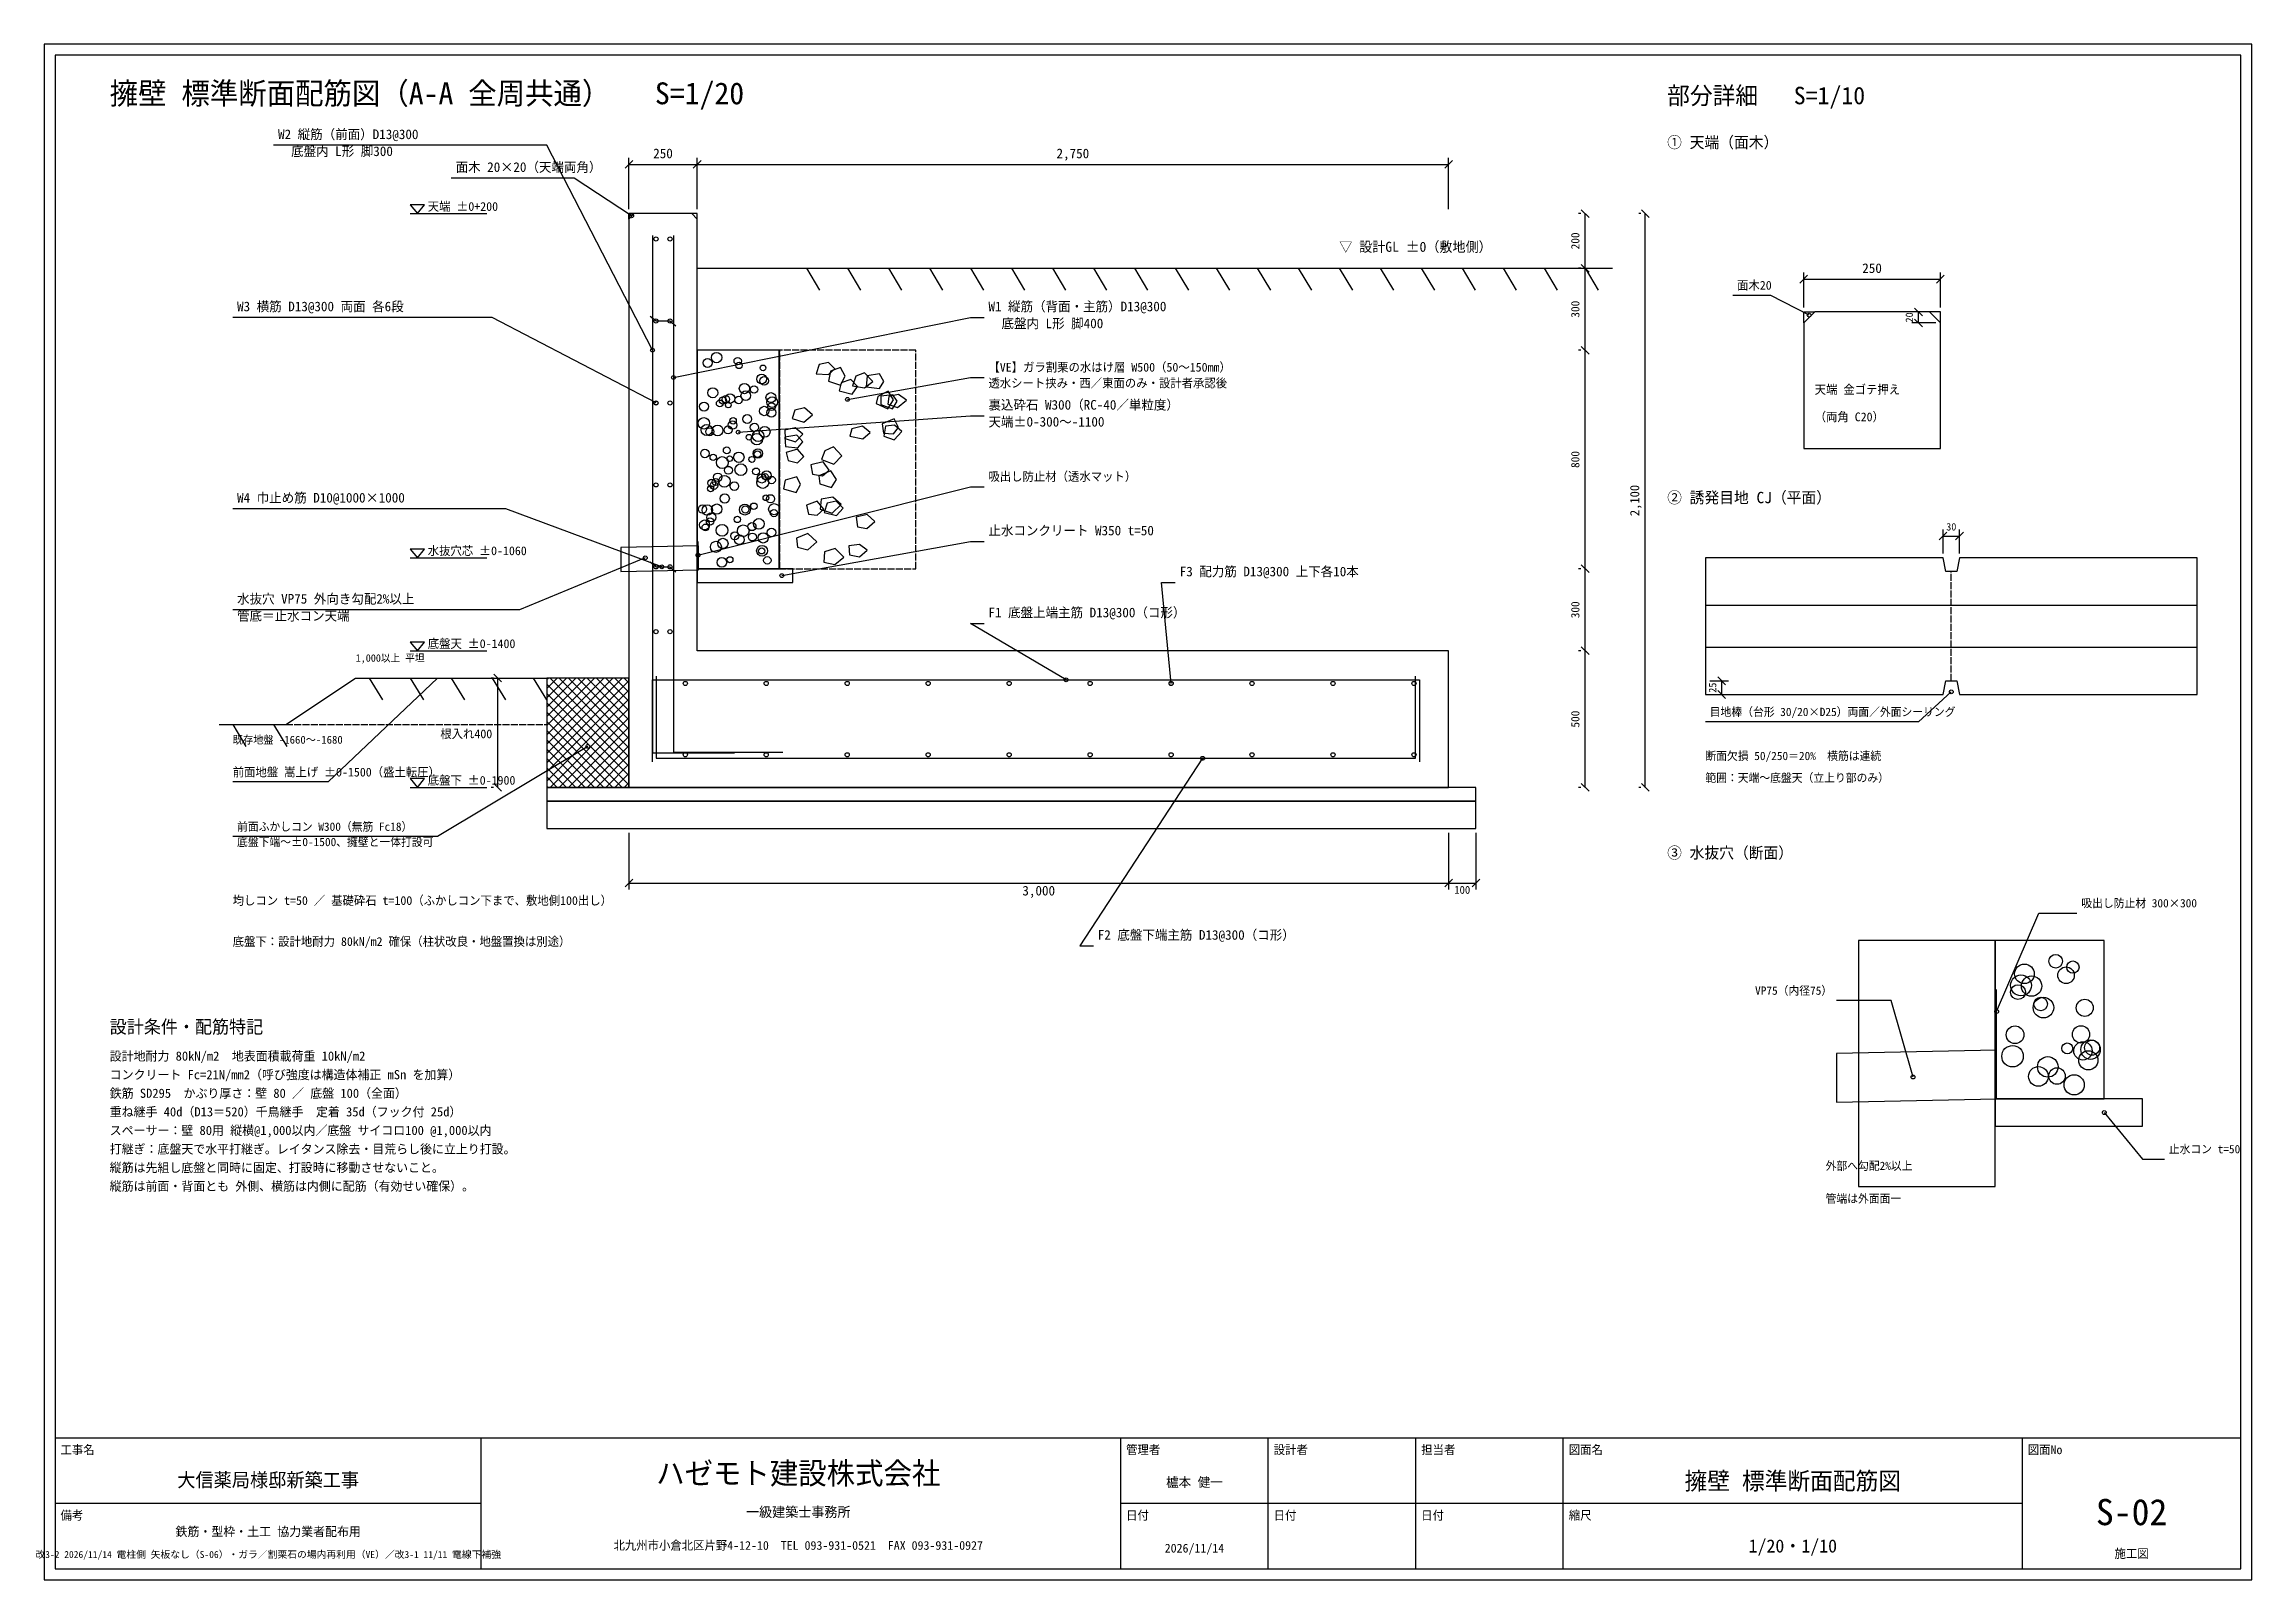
# Model space of a CAD drawing. Extents: x 160 to 8240, y 160 to 5780.
import ezdxf
from ezdxf.enums import TextEntityAlignment as Align

# ---------------------------------------------------------------- set-up
doc = ezdxf.new("R2010")
doc.units = 0
doc.header["$LTSCALE"] = 20
doc.linetypes.add('DASHED', pattern=[1.524, 1.27, -0.254])
for name, color, linetype in [('01_躯体', 7, 'Continuous'), ('02_鉄筋', 1, 'Continuous'), ('03_寸法', 5, 'Continuous'), ('04_文字', 7, 'Continuous'), ('05_目地', 30, 'Continuous'), ('06_水抜・排水', 5, 'Continuous'), ('07_補強', 6, 'Continuous'), ('08_地盤・参考', 8, 'Continuous'), ('09_図枠', 7, 'Continuous'), ('10_電柱・電線・仮設', 1, 'Continuous')]:
    doc.layers.add(name, color=color, linetype=linetype)

msp = doc.modelspace()

# ---------------------------------------------------------------- linework, layer by layer
at = {"layer": '01_躯体', "color": 7, "linetype": 'CONTINUOUS'}
for p, q in [((2550, 4960), (5900, 4960)), ((800, 3290), (1045, 3290))]:
    msp.add_line(p, q, dxfattribs=at)
at = {"layer": '01_躯体', "color": 7, "linetype": 'DASHED'}
msp.add_line((7140, 3450), (7140, 3850), dxfattribs=at)
at = {"layer": '01_躯体', "color": 7, "linetype": 'CONTINUOUS'}
for points in [[(2310, 5152), (2100, 5290), (1650, 5290)], [(6620, 4788), (6480, 4860), (6340, 4860)], [(2700, 4360), (3550, 4420), (3600, 4420)], [(2860, 3835), (3550, 3960), (3600, 3960)], [(1045, 3290), (1300, 3460), (2000, 3460)], [(7140, 3410), (7020, 3300), (6240, 3300)], [(7700, 1870), (7840, 1700), (7920, 1700)]]:
    msp.add_lwpolyline(points, dxfattribs=at)
for points in [[(2300, 3060), (5300, 3060), (5300, 3560), (2550, 3560), (2550, 5160), (2300, 5160)], [(2300, 5160), (2320, 5160), (2300, 5140)], [(2550, 5160), (2530, 5160), (2550, 5140)], [(6600, 4300), (7100, 4300), (7100, 4760), (7060, 4800), (6640, 4800), (6600, 4760)], [(2550, 3860), (2850, 3860), (2850, 4660), (2550, 4660)], [(3054.2, 4592.2), (3030.7, 4614.6), (2996.1, 4607.9), (2985.8, 4573.1), (3031.2, 4570.7)], [(3091.1, 4564.4), (3074.1, 4597), (3037.4, 4583.4), (3031.2, 4546.1), (3074.7, 4531.5)], [(3136.8, 4527.4), (3111.9, 4552.5), (3076.7, 4540.9), (3069.5, 4511.9), (3117.1, 4499.5)], [(3193.5, 4546), (3162.6, 4577.6), (3130.6, 4565.1), (3119.1, 4529.8), (3162.6, 4522.3)], [(3233.6, 4545.5), (3217.1, 4574.1), (3172, 4566.1), (3168.8, 4526.3), (3217, 4520.3)], [(2971.6, 4423.7), (2942.8, 4448.6), (2907.9, 4440.3), (2897.8, 4409.8), (2940.5, 4396.6)], [(3268.9, 4478.5), (3249.2, 4510.4), (3211.8, 4491.1), (3204.7, 4464.4), (3247.5, 4446)], [(3281.7, 4473.9), (3265.6, 4496.5), (3222.2, 4491.5), (3221.7, 4460.8), (3264.4, 4445.5)], [(3316.4, 4477.5), (3287, 4498.1), (3251.3, 4490), (3248.1, 4463.1), (3283, 4449.9)], [(2937.3, 4352.5), (2908.4, 4375.5), (2871.3, 4367.8), (2871.5, 4337.3), (2909.6, 4324.9)], [(3183.3, 4359.4), (3154.9, 4382.5), (3116.4, 4372.5), (3108.2, 4345.2), (3156.2, 4335.4)], [(3286.5, 4376.8), (3270.7, 4408.8), (3227, 4390.3), (3232.5, 4356.8), (3268.5, 4354.4)], [(3298.6, 4361.9), (3271.9, 4385.1), (3238.9, 4381.5), (3232.6, 4345.1), (3271.4, 4332)], [(2936.4, 4325.1), (2914.8, 4349.2), (2870.9, 4341.9), (2872.7, 4307.3), (2918.1, 4302.6)], [(2940.4, 4270.7), (2916.8, 4297.5), (2875.9, 4285.1), (2883, 4256.8), (2917.2, 4248.1)], [(3080, 4273.8), (3048.5, 4306.2), (3017.4, 4292.3), (3005.6, 4260.3), (3049.9, 4242.9)], [(3033.1, 4220.5), (3010.9, 4251), (2966.1, 4240.9), (2972.1, 4206.8), (3008.8, 4199.9)], [(3060.4, 4186.8), (3039.3, 4218.9), (2995.6, 4200), (2999.1, 4170.5), (3041.4, 4158)], [(2928.1, 4168), (2914.3, 4196.7), (2872.5, 4184.6), (2866, 4152.8), (2912.2, 4138.9)], [(3077, 4095.5), (3046.6, 4122.3), (3003.4, 4115.2), (3000.2, 4078.4), (3043.5, 4063.8)], [(3013.3, 4078.1), (2989.1, 4108.1), (2950, 4092.9), (2957.4, 4059.5), (2989.4, 4056.4)], [(3084.5, 4082), (3058.2, 4107), (3025.5, 4099.8), (3015.4, 4066.6), (3059.7, 4054.8)], [(3200, 4032.8), (3171.7, 4058.7), (3132, 4048.6), (3137, 4013.5), (3170.7, 4007.7)], [(2988.2, 3958.5), (2954.9, 3989.6), (2914, 3972.4), (2916.7, 3938.9), (2955.3, 3929.1)], [(3087.1, 3902.7), (3055, 3934.4), (3015.9, 3922), (3014, 3884.2), (3054.1, 3875.5)], [(3172.7, 3928.6), (3144.3, 3949.2), (3104.5, 3943.5), (3107.8, 3911.1), (3144, 3904.4)], [(6240, 3400), (7110, 3400), (7120, 3450), (7160, 3450), (7170, 3400), (8040, 3400), (8040, 3900), (7170, 3900), (7160, 3850), (7120, 3850), (7110, 3900), (6240, 3900)], [(2550, 3810), (2900, 3810), (2900, 3860), (2550, 3860)], [(2000, 3060), (2300, 3060), (2300, 3460), (2000, 3460)], [(2000, 3010), (5400, 3010), (5400, 3060), (2000, 3060)], [(2000, 2910), (5400, 2910), (5400, 3010), (2000, 3010)], [(6800, 1600), (7300, 1600), (7300, 2500), (6800, 2500)], [(7300, 1920), (7700, 1920), (7700, 2500), (7300, 2500)], [(7300, 1820), (7840, 1820), (7840, 1920), (7300, 1920)]]:
    msp.add_lwpolyline(points, close=True, dxfattribs=at)
at = {"layer": '01_躯体', "color": 7}
for centre, radius in [((2310, 5152), 7), ((6620, 4788), 7), ((2587.9, 4613.6), 16.5), ((2621.1, 4633), 19.1), ((2698.3, 4620.3), 13.4), ((2703.1, 4604.2), 11.7), ((2722.8, 4519.5), 18.7), ((2758.1, 4516.4), 13.4), ((2786.3, 4554.5), 17.9), ((2795.4, 4547.7), 15.7), ((2791.1, 4595.2), 10.3), ((2575.3, 4453.7), 16.5), ((2607.1, 4504.2), 18.2), ((2632.8, 4465.1), 12.5), ((2643.9, 4476), 13), ((2655, 4480.4), 13.6), ((2670.4, 4482.8), 17.3), ((2663.8, 4459.2), 10.3), ((2701.6, 4477.8), 13.5), ((2727.9, 4493.8), 17.6), ((2795.4, 4437.5), 17.2), ((2819.9, 4486.6), 18.1), ((2824.5, 4469.8), 19.5), ((2821.9, 4431.7), 16.5), ((2822.3, 4453.6), 14.1), ((2574.5, 4392.5), 21), ((2584.5, 4368), 20.2), ((2596, 4361.7), 14.6), ((2624.8, 4366.4), 19.7), ((2663, 4368.1), 14.6), ((2679.1, 4386), 15.5), ((2681.4, 4401.5), 11.9), ((2700, 4360), 7), ((2733.1, 4407.9), 16.3), ((2759.5, 4377.6), 15.2), ((2773, 4346.3), 21), ((2797, 4361), 19.7), ((2578.5, 4281.8), 15.5), ((2658.2, 4293.4), 12.4), ((2702.5, 4268.3), 19), ((2739.8, 4341.4), 10.4), ((2768.4, 4334.1), 21), ((2772.3, 4282.3), 17.3), ((2771, 4279.6), 11.8), ((2608.7, 4267.9), 11.7), ((2625.1, 4194.8), 15.6), ((2642, 4248.7), 21.8), ((2664.4, 4220.6), 14.4), ((2668.7, 4262.9), 10.2), ((2709.8, 4222.6), 21.5), ((2750.1, 4260.3), 10.9), ((2765.5, 4216.3), 12.5), ((2786.5, 4190.6), 16.6), ((2804.2, 4201), 17.1), ((2798.9, 4197.9), 11), ((2599.2, 4153.2), 11.1), ((2602.9, 4173.5), 14.1), ((2611.4, 4164.6), 13.8), ((2617.6, 4177.9), 12.8), ((2649.6, 4180.2), 21.3), ((2650.9, 4117.2), 16.9), ((2686, 4162.1), 15.7), ((2790.1, 4176), 21.7), ((2801.5, 4119.9), 10.3), ((2818.4, 4116.2), 15.1), ((2822.8, 4184.9), 13.5), ((2569.5, 4078.5), 15.1), ((2587.3, 4075), 19.2), ((2597, 4033.3), 13.4), ((2601.7, 4048), 16.7), ((2621.7, 4078.4), 19), ((2697, 4040.6), 11.6), ((2724.5, 4076.7), 20.1), ((2726.3, 4076.9), 13.2), ((2757.4, 4089.1), 11.6), ((2775.8, 4024.4), 19.6), ((2831.7, 4078.3), 20.2), ((2831, 4063.8), 13.1), ((2576.9, 4020.7), 18.1), ((2580.1, 4011.6), 12.3), ((2618.5, 3940.3), 20.3), ((2641.1, 4000.7), 21.6), ((2644.1, 3952.7), 18.9), ((2687.7, 3980.4), 14.8), ((2704.2, 3966.5), 17.5), ((2718.6, 3999.1), 21.4), ((2750.5, 4014.4), 14.8), ((2752.2, 3976.3), 14.5), ((2791.6, 3973.1), 18.8), ((2822.4, 3993), 15.8), ((2640.3, 3883.4), 17.7), ((2669.8, 3893.2), 11), ((2787.5, 3925.9), 19.9), ((2786.1, 3925.3), 11.1), ((2806.9, 3890.9), 13.6), ((2860, 3835), 7), ((7140, 3410), 7), ((7522, 2423.9), 24.9), ((7584.9, 2402.3), 22.5), ((7395.1, 2335.4), 38.1), ((7407.7, 2377.6), 35.8), ((7433.8, 2332.8), 37.3), ((7560, 2372.6), 30.3), ((7384, 2310.8), 27), ((7477.2, 2254.1), 37.7), ((7467.1, 2267.4), 24.7), ((7628.5, 2253.3), 31.3), ((7373.3, 2154.7), 32.4), ((7614.7, 2156.1), 31.5), ((7364.1, 2076.3), 39.2), ((7564.4, 2104.7), 20), ((7621.7, 2095.9), 33.5), ((7649.7, 2100.4), 35.6), ((7655.3, 2107.6), 27.5), ((7458.8, 2002.2), 35.9), ((7493.1, 2037.1), 37.6), ((7526.9, 2003.8), 30.4), ((7641.5, 2061.3), 35.1), ((7589.6, 1971.4), 37), ((7700, 1870), 7)]:
    msp.add_circle(centre, radius, dxfattribs=at)
at = {"layer": '02_鉄筋', "color": 1, "linetype": 'CONTINUOUS'}
for p, q in [((6240, 3727), (8040, 3727)), ((6240, 3573), (8040, 3573))]:
    msp.add_line(p, q, dxfattribs=at)
for points in [[(2386.5, 4660), (2000, 5410), (1000, 5410)], [(2386.5, 5080), (2386.5, 3187), (2686.5, 3187)], [(2463.5, 5080), (2463.5, 3189), (2863.5, 3189)], [(2399.5, 4467), (1800, 4780), (850, 4780)], [(2463.5, 4560), (3550, 4780), (3600, 4780)], [(4284.5, 3440.5), (4250, 3810), (4300, 3810)], [(3900, 3453.5), (3550, 3660), (3600, 3660)], [(1600, 3460), (1200, 3080), (850, 3080)], [(2386.5, 3153.5), (2386.5, 3453.5), (5193.5, 3453.5), (5193.5, 3153.5)], [(2400.5, 3466.5), (2400.5, 3166.5), (5179.5, 3166.5), (5179.5, 3466.5)], [(2150, 3210), (1600, 2880), (850, 2880)], [(4400, 3166.5), (3950, 2480), (4000, 2480)]]:
    msp.add_lwpolyline(points, dxfattribs=at)
at = {"layer": '02_鉄筋', "color": 1}
for centre, radius in [((2399.5, 5067), 7.6), ((2450.5, 5067), 7.6), ((2399.5, 4767), 7.6), ((2450.5, 4767), 7.6), ((2386.5, 4660), 7), ((2463.5, 4560), 7), ((2399.5, 4467), 7.6), ((2399.5, 4467), 7), ((2450.5, 4467), 7.6), ((2399.5, 4167), 7.6), ((2450.5, 4167), 7.6), ((2399.5, 3867), 7.6), ((2450.5, 3867), 7.6), ((2399.5, 3630), 7.6), ((2450.5, 3630), 7.6), ((2506.5, 3440.5), 7.6), ((2802.8, 3440.5), 7.6), ((3099.2, 3440.5), 7.6), ((3395.5, 3440.5), 7.6), ((3691.8, 3440.5), 7.6), ((3900, 3453.5), 7), ((3988.2, 3440.5), 7.6), ((4284.5, 3440.5), 7.6), ((4284.5, 3440.5), 7), ((4580.8, 3440.5), 7.6), ((4877.2, 3440.5), 7.6), ((5173.5, 3440.5), 7.6), ((2150, 3210), 7), ((2506.5, 3179.5), 7.6), ((2802.8, 3179.5), 7.6), ((3099.2, 3179.5), 7.6), ((3395.5, 3179.5), 7.6), ((3691.8, 3179.5), 7.6), ((3988.2, 3179.5), 7.6), ((4284.5, 3179.5), 7.6), ((4400, 3166.5), 7), ((4580.8, 3179.5), 7.6), ((4877.2, 3179.5), 7.6), ((5173.5, 3179.5), 7.6)]:
    msp.add_circle(centre, radius, dxfattribs=at)
at = {"layer": '03_寸法', "color": 5, "linetype": 'CONTINUOUS'}
for p, q in [((2285.9, 5325.9), (2314.1, 5354.1)), ((2300, 5176), (2300, 5364)), ((2300, 5340), (2550, 5340)), ((2535.9, 5325.9), (2564.1, 5354.1)), ((2535.9, 5325.9), (2564.1, 5354.1)), ((2550, 5176), (2550, 5364)), ((2550, 5176), (2550, 5364)), ((2550, 5340), (5300, 5340)), ((5285.9, 5325.9), (5314.1, 5354.1)), ((5300, 5176), (5300, 5364)), ((5814.1, 5145.9), (5785.9, 5174.1)), ((6034.1, 5145.9), (6005.9, 5174.1)), ((1500, 5160), (1780, 5160)), ((5784, 5160), (5776, 5160)), ((5800, 4960), (5800, 5160)), ((6004, 5160), (5996, 5160)), ((6020, 3060), (6020, 5160)), ((5784, 4960), (5776, 4960)), ((5784, 4960), (5776, 4960)), ((5814.1, 4945.9), (5785.9, 4974.1)), ((5814.1, 4945.9), (5785.9, 4974.1)), ((5800, 4660), (5800, 4960)), ((6585.9, 4905.9), (6614.1, 4934.1)), ((6600, 4816), (6600, 4944)), ((7085.9, 4905.9), (7114.1, 4934.1)), ((7100, 4816), (7100, 4944)), ((6600, 4920), (7100, 4920)), ((7084, 4800), (6996, 4800)), ((7034.1, 4785.9), (7005.9, 4814.1)), ((7034.1, 4745.9), (7005.9, 4774.1)), ((7020, 4760), (7020, 4800)), ((7084, 4760), (6996, 4760)), ((5784, 4660), (5776, 4660)), ((5784, 4660), (5776, 4660)), ((5814.1, 4645.9), (5785.9, 4674.1)), ((5814.1, 4645.9), (5785.9, 4674.1)), ((5800, 3860), (5800, 4660)), ((7095.9, 3965.9), (7124.1, 3994.1)), ((7110, 3916), (7110, 4004)), ((7110, 3980), (7170, 3980)), ((7155.9, 3965.9), (7184.1, 3994.1)), ((7170, 3916), (7170, 4004)), ((1500, 3900), (1780, 3900)), ((5784, 3860), (5776, 3860)), ((5784, 3860), (5776, 3860)), ((5814.1, 3845.9), (5785.9, 3874.1)), ((5814.1, 3845.9), (5785.9, 3874.1)), ((5800, 3560), (5800, 3860)), ((1500, 3560), (1780, 3560)), ((5784, 3560), (5776, 3560)), ((5784, 3560), (5776, 3560)), ((5814.1, 3545.9), (5785.9, 3574.1)), ((5814.1, 3545.9), (5785.9, 3574.1)), ((5800, 3060), (5800, 3560)), ((1804, 3460), (1796, 3460)), ((1834.1, 3445.9), (1805.9, 3474.1)), ((1820, 3060), (1820, 3460)), ((6256, 3450), (6324, 3450)), ((6256, 3400), (6324, 3400)), ((6314.1, 3435.9), (6285.9, 3464.1)), ((6314.1, 3385.9), (6285.9, 3414.1)), ((6300, 3400), (6300, 3450)), ((1834.1, 3045.9), (1805.9, 3074.1)), ((5814.1, 3045.9), (5785.9, 3074.1)), ((6034.1, 3045.9), (6005.9, 3074.1)), ((1500, 3060), (1780, 3060)), ((1804, 3060), (1796, 3060)), ((5784, 3060), (5776, 3060)), ((6004, 3060), (5996, 3060)), ((2300, 2894), (2300, 2686)), ((5300, 2894), (5300, 2686)), ((5300, 2894), (5300, 2686)), ((5400, 2894), (5400, 2686)), ((2285.9, 2695.9), (2314.1, 2724.1)), ((2300, 2710), (5300, 2710)), ((5285.9, 2695.9), (5314.1, 2724.1)), ((5285.9, 2695.9), (5314.1, 2724.1)), ((5300, 2710), (5400, 2710)), ((5385.9, 2695.9), (5414.1, 2724.1))]:
    msp.add_line(p, q, dxfattribs=at)
for points in [[(1526, 5160), (1552, 5192), (1500, 5192)], [(1526, 3900), (1552, 3932), (1500, 3932)], [(1526, 3560), (1552, 3592), (1500, 3592)], [(1526, 3060), (1552, 3092), (1500, 3092)]]:
    msp.add_lwpolyline(points, close=True, dxfattribs=at)
at = {"layer": '05_目地', "color": 30, "linetype": 'CONTINUOUS'}
for points in [[(6600, 4800), (6640, 4800), (6600, 4760)], [(7100, 4800), (7060, 4800), (7100, 4760)]]:
    msp.add_lwpolyline(points, close=True, dxfattribs=at)
at = {"layer": '06_水抜・排水', "color": 3, "linetype": 'DASHED'}
msp.add_line((2852, 3860), (2852, 4660), dxfattribs=at)
at = {"layer": '06_水抜・排水', "color": 3, "linetype": 'CONTINUOUS'}
for p, q in [((2553, 3960), (2553, 3868)), ((7306, 1920), (7306, 2320))]:
    msp.add_line(p, q, dxfattribs=at)
for points in [[(2553, 3910), (3550, 4160), (3600, 4160)], [(7306, 2240), (7460, 2600), (7600, 2600)]]:
    msp.add_lwpolyline(points, dxfattribs=at)
at = {"layer": '06_水抜・排水', "color": 5, "linetype": 'CONTINUOUS'}
for points in [[(2360, 3900), (1900, 3710), (850, 3710)], [(7000, 2000), (6920, 2280), (6720, 2280)]]:
    msp.add_lwpolyline(points, dxfattribs=at)
for points in [[(2270, 3850), (2555, 3856), (2555, 3944), (2270, 3938)], [(6720, 1908), (7306, 1920), (7306, 2098), (6720, 2086)]]:
    msp.add_lwpolyline(points, close=True, dxfattribs=at)
at = {"layer": '06_水抜・排水', "color": 5}
for centre in [(2360, 3900), (7000, 2000)]:
    msp.add_circle(centre, 7, dxfattribs=at)
at = {"layer": '06_水抜・排水', "color": 3}
for centre in [(2553, 3910), (7306, 2240)]:
    msp.add_circle(centre, 7, dxfattribs=at)
at = {"layer": '07_補強', "color": 30, "linetype": 'CONTINUOUS'}
for points in [[(2378.5, 4785), (2399.5, 4767), (2450.5, 4767), (2471.5, 4749)], [(2420.5, 3867), (1850, 4080), (850, 4080)], [(2378.5, 3885), (2399.5, 3867), (2450.5, 3867), (2471.5, 3849)]]:
    msp.add_lwpolyline(points, dxfattribs=at)
at = {"layer": '07_補強', "color": 30}
msp.add_circle((2420.5, 3867), 7, dxfattribs=at)
at = {"layer": '08_地盤・参考', "color": 8, "linetype": 'CONTINUOUS'}
for p, q in [((2950, 4960), (2998, 4880)), ((3100, 4960), (3148, 4880)), ((3250, 4960), (3298, 4880)), ((3400, 4960), (3448, 4880)), ((3550, 4960), (3598, 4880)), ((3700, 4960), (3748, 4880)), ((3850, 4960), (3898, 4880)), ((4000, 4960), (4048, 4880)), ((4150, 4960), (4198, 4880)), ((4300, 4960), (4348, 4880)), ((4450, 4960), (4498, 4880)), ((4600, 4960), (4648, 4880)), ((4750, 4960), (4798, 4880)), ((4900, 4960), (4948, 4880)), ((5050, 4960), (5098, 4880)), ((5200, 4960), (5248, 4880)), ((5350, 4960), (5398, 4880)), ((5500, 4960), (5548, 4880)), ((5650, 4960), (5698, 4880)), ((5800, 4960), (5848, 4880)), ((1350, 3460), (1398, 3380)), ((1500, 3460), (1548, 3380)), ((1650, 3460), (1698, 3380)), ((1800, 3460), (1848, 3380)), ((1950, 3460), (1998, 3380)), ((2000, 3184.3), (2275.7, 3460)), ((2000, 3218.2), (2241.8, 3460)), ((2000, 3252.1), (2207.9, 3460)), ((2000, 3286.1), (2173.9, 3460)), ((2000, 3320), (2140, 3460)), ((2000, 3354), (2106, 3460)), ((2000, 3387.9), (2072.1, 3460)), ((2000, 3421.9), (2038.1, 3460)), ((2000, 3455.8), (2004.2, 3460)), ((2000, 3150.3), (2300, 3450.3)), ((2300, 3137.6), (2000, 3437.6)), ((2000, 3116.4), (2300, 3416.4)), ((2300, 3103.6), (2000, 3403.6)), ((2300, 3171.5), (2011.5, 3460)), ((2300, 3205.4), (2045.4, 3460)), ((2300, 3239.4), (2079.4, 3460)), ((2300, 3273.3), (2113.3, 3460)), ((2300, 3307.3), (2147.3, 3460)), ((2300, 3341.2), (2181.2, 3460)), ((2300, 3375.1), (2215.1, 3460)), ((2300, 3409.1), (2249.1, 3460)), ((2300, 3443), (2283, 3460)), ((2000, 3082.4), (2300, 3382.4)), ((2300, 3069.7), (2000, 3369.7)), ((2275.7, 3060), (2000, 3335.7)), ((2011.5, 3060), (2300, 3348.5)), ((2045.4, 3060), (2300, 3314.6)), ((850, 3290), (898, 3210)), ((1000, 3290), (1048, 3210)), ((2241.8, 3060), (2000, 3301.8)), ((2207.9, 3060), (2000, 3267.9)), ((2173.9, 3060), (2000, 3233.9)), ((2079.4, 3060), (2300, 3280.6)), ((2113.3, 3060), (2300, 3246.7)), ((2140, 3060), (2000, 3200)), ((2106, 3060), (2000, 3166)), ((2147.3, 3060), (2300, 3212.7)), ((2181.2, 3060), (2300, 3178.8)), ((2072.1, 3060), (2000, 3132.1)), ((2038.1, 3060), (2000, 3098.1)), ((2215.1, 3060), (2300, 3144.9)), ((2249.1, 3060), (2300, 3110.9)), ((2283, 3060), (2300, 3077)), ((2004.2, 3060), (2000, 3064.2))]:
    msp.add_line(p, q, dxfattribs=at)
at = {"layer": '08_地盤・参考', "color": 8, "linetype": 'DASHED'}
msp.add_line((1045, 3290), (2000, 3290), dxfattribs=at)
at = {"layer": '09_図枠', "color": 7, "linetype": 'CONTINUOUS'}
for p, q in [((200, 680), (8200, 680)), ((1760, 200), (1760, 680)), ((4100, 200), (4100, 680)), ((4640, 200), (4640, 680)), ((5180, 200), (5180, 680)), ((5720, 200), (5720, 680)), ((7400, 200), (7400, 680)), ((200, 440), (1760, 440)), ((4100, 440), (5720, 440)), ((5720, 440), (7400, 440))]:
    msp.add_line(p, q, dxfattribs=at)
for points in [[(160, 160), (8240, 160), (8240, 5780), (160, 5780), (160, 160)], [(200, 200), (8200, 200), (8200, 5740), (200, 5740), (200, 200)]]:
    msp.add_lwpolyline(points, dxfattribs=at)
at = {"layer": '10_電柱・電線・仮設', "color": 30, "linetype": 'DASHED'}
msp.add_lwpolyline([(2850, 3860), (3350, 3860), (3350, 4660), (2850, 4660)], close=True, dxfattribs=at)
at = {"layer": '10_電柱・電線・仮設', "color": 30, "linetype": 'CONTINUOUS'}
msp.add_lwpolyline([(3100, 4480), (3550, 4560), (3600, 4560)], dxfattribs=at)
at = {"layer": '10_電柱・電線・仮設', "color": 30}
msp.add_circle((3100, 4480), 7, dxfattribs=at)

# ---------------------------------------------------------------- texts
at = {"layer": '03_寸法', "color": 5}
for s, height, p in [('250', 35.2, (2425, 5352)), ('2,750', 35.2, (3925, 5352)), ('250', 35.2, (6850, 4932)), ('30', 27.2, (7140, 3992)), ('3,000', 35.2, (3800, 2654)), ('100', 28.8, (5350, 2662))]:
    msp.add_text(s, height=height, dxfattribs=at).set_placement(p, align=Align.BOTTOM_CENTER)
for s, p in [('天端 ±0+200', (1564, 5170)), ('水抜穴芯 ±0-1060', (1564, 3910)), ('底盤天 ±0-1400', (1564, 3570)), ('底盤下 ±0-1900', (1564, 3070))]:
    msp.add_text(s, height=32, dxfattribs=at).set_placement(p)
for s, height, p in [('200', 30.4, (5788, 5060)), ('300', 30.4, (5788, 4810)), ('20', 27.2, (7008, 4780)), ('800', 30.4, (5788, 4260)), ('2,100', 33.6, (6008, 4110)), ('300', 30.4, (5788, 3710)), ('25', 27.2, (6288, 3425)), ('500', 30.4, (5788, 3310))]:
    msp.add_text(s, height=height, rotation=90, dxfattribs=at).set_placement(p, align=Align.BOTTOM_CENTER)
at = {"layer": '04_文字', "color": 7}
for s, height, p in [('擁壁 標準断面配筋図（A-A 全周共通）   S=1/20', 80, (400, 5560)), ('部分詳細   S=1/10', 64, (6100, 5560)), ('① 天端（面木）', 41.6, (6100, 5400)), ('▽ 設計GL ±0（敷地側）', 36.8, (4900, 5020)), ('天端 金ゴテ押え', 32, (6640, 4500)), ('（両角 C20）', 32, (6640, 4400)), ('② 誘発目地 CJ（平面）', 41.6, (6100, 4100)), ('断面欠損 50/250＝20%  横筋は連続', 30.4, (6240, 3160)), ('範囲：天端～底盤天（立上り部のみ）', 30.4, (6240, 3080)), ('③ 水抜穴（断面）', 41.6, (6100, 2800)), ('均しコン t=50 ／ 基礎砕石 t=100（ふかしコン下まで、敷地側100出し）', 32, (850, 2630)), ('底盤下：設計地耐力 80kN/m2 確保（柱状改良・地盤置換は別途）', 32, (850, 2480)), ('設計条件・配筋特記', 48, (400, 2160)), ('設計地耐力 80kN/m2  地表面積載荷重 10kN/m2', 33.6, (400, 2060)), ('コンクリート Fc=21N/mm2（呼び強度は構造体補正 mSn を加算）', 33.6, (400, 1992)), ('鉄筋 SD295  かぶり厚さ：壁 80 ／ 底盤 100（全面）', 33.6, (400, 1924)), ('重ね継手 40d（D13＝520）千鳥継手  定着 35d（フック付 25d）', 33.6, (400, 1856)), ('スペーサー：壁 80用 縦横@1,000以内／底盤 サイコロ100 @1,000以内', 33.6, (400, 1788)), ('打継ぎ：底盤天で水平打継ぎ。レイタンス除去・目荒らし後に立上り打設。', 33.6, (400, 1720)), ('縦筋は先組し底盤と同時に固定、打設時に移動させないこと。', 33.6, (400, 1652)), ('縦筋は前面・背面とも 外側、横筋は内側に配筋（有効せい確保）。', 33.6, (400, 1584)), ('外部へ勾配2%以上', 30.4, (6680, 1660)), ('管端は外面面一', 30.4, (6680, 1540))]:
    msp.add_text(s, height=height, dxfattribs=at).set_placement(p)
at = {"layer": '04_文字', "color": 1}
for s, height, p in [('W2 縦筋（前面）D13@300', 35.2, (1016, 5422)), ('  底盤内 L形 脚300', 35.2, (1016, 5360)), ('W3 横筋 D13@300 両面 各6段', 35.2, (866, 4792)), ('W1 縦筋（背面・主筋）D13@300', 35.2, (3616, 4792)), ('  底盤内 L形 脚400', 35.2, (3616, 4730)), ('F3 配力筋 D13@300 上下各10本', 35.2, (4316, 3822)), ('F1 底盤上端主筋 D13@300（コ形）', 35.2, (3616, 3672)), ('前面ふかしコン W300（無筋 Fc18）', 30.4, (866, 2892)), ('底盤下端～±0-1500、擁壁と一体打設可', 30.4, (866, 2836)), ('F2 底盤下端主筋 D13@300（コ形）', 35.2, (4016, 2492))]:
    msp.add_text(s, height=height, dxfattribs=at).set_placement(p, align=Align.BOTTOM_LEFT)
at = {"layer": '04_文字', "color": 7}
for s, height, p in [('面木 20×20（天端両角）', 35.2, (1666, 5302)), ('面木20', 32, (6356, 4872)), ('裏込砕石 W300（RC-40／単粒度）', 35.2, (3616, 4432)), ('天端±0-300～-1100', 35.2, (3616, 4370)), ('止水コンクリート W350 t=50', 35.2, (3616, 3972)), ('目地棒（台形 30/20×D25）両面／外面シーリング', 30.4, (6256, 3312)), ('止水コン t=50', 30.4, (7936, 1712))]:
    msp.add_text(s, height=height, dxfattribs=at).set_placement(p, align=Align.BOTTOM_LEFT)
at = {"layer": '04_文字', "color": 1}
msp.add_text('根入れ400', height=32, dxfattribs=at).set_placement((1800, 3240), align=Align.RIGHT)
msp.add_text('前面地盤 嵩上げ ±0-1500（盛土転圧）', height=32, dxfattribs=at).set_placement((850, 3100))
at = {"layer": '06_水抜・排水', "color": 3}
for s, height, p in [('吸出し防止材（透水マット）', 32, (3616, 4172)), ('吸出し防止材 300×300', 30.4, (7616, 2612))]:
    msp.add_text(s, height=height, dxfattribs=at).set_placement(p, align=Align.BOTTOM_LEFT)
at = {"layer": '06_水抜・排水', "color": 5}
for s, p in [('水抜穴 VP75 外向き勾配2%以上', (866, 3722)), ('管底＝止水コン天端', (866, 3660))]:
    msp.add_text(s, height=35.2, dxfattribs=at).set_placement(p, align=Align.BOTTOM_LEFT)
msp.add_text('VP75（内径75）', height=30.4, dxfattribs=at).set_placement((6704, 2292), align=Align.BOTTOM_RIGHT)
at = {"layer": '07_補強', "color": 30}
msp.add_text('W4 巾止め筋 D10@1000×1000', height=35.2, dxfattribs=at).set_placement((866, 4092), align=Align.BOTTOM_LEFT)
at = {"layer": '08_地盤・参考', "color": 8}
for s, height, p in [('1,000以上 平坦', 27.2, (1300, 3520)), ('既存地盤 -1660～-1680', 28.8, (850, 3220))]:
    msp.add_text(s, height=height, dxfattribs=at).set_placement(p)
at = {"layer": '09_図枠', "color": 7}
for s, p in [('工事名', (220, 620)), ('管理者', (4120, 620)), ('設計者', (4660, 620)), ('担当者', (5200, 620)), ('図面名', (5740, 620)), ('図面No', (7420, 620)), ('備考', (220, 380)), ('日付', (4120, 380)), ('日付', (4660, 380)), ('日付', (5200, 380)), ('縮尺', (5740, 380))]:
    msp.add_text(s, height=32, dxfattribs=at).set_placement(p)
for s, height, p in [('ハゼモト建設株式会社', 80, (2920, 510)), ('大信薬局様邸新築工事', 51.2, (980, 500)), ('櫨本 健一', 35.2, (4370, 500)), ('擁壁 標準断面配筋図', 64, (6560, 490)), ('一級建築士事務所', 36.8, (2920, 390)), ('S-02', 96, (7800, 360)), ('鉄筋・型枠・土工 協力業者配布用', 33.6, (980, 320)), ('北九州市小倉北区片野4-12-10  TEL 093-931-0521  FAX 093-931-0927', 32, (2920, 270)), ('2026/11/14', 32, (4370, 260)), ('1/20・1/10', 48, (6560, 260)), ('施工図', 32, (7800, 240))]:
    msp.add_text(s, height=height, dxfattribs=at).set_placement(p, align=Align.CENTER)
at = {"layer": '09_図枠', "color": 1}
msp.add_text('改3-2 2026/11/14 電柱側 矢板なし（S-06）・ガラ／割栗石の場内再利用（VE）／改3-1 11/11 電線下補強', height=25.6, dxfattribs=at).set_placement((980, 240), align=Align.CENTER)
at = {"layer": '10_電柱・電線・仮設', "color": 30}
for s, p in [('【VE】ガラ割栗の水はけ層 W500（50～150mm）', (3616, 4572)), ('透水シート挟み・西／東面のみ・設計者承認後', (3616, 4514))]:
    msp.add_text(s, height=32, dxfattribs=at).set_placement(p, align=Align.BOTTOM_LEFT)

doc.saveas('drawing.dxf')
